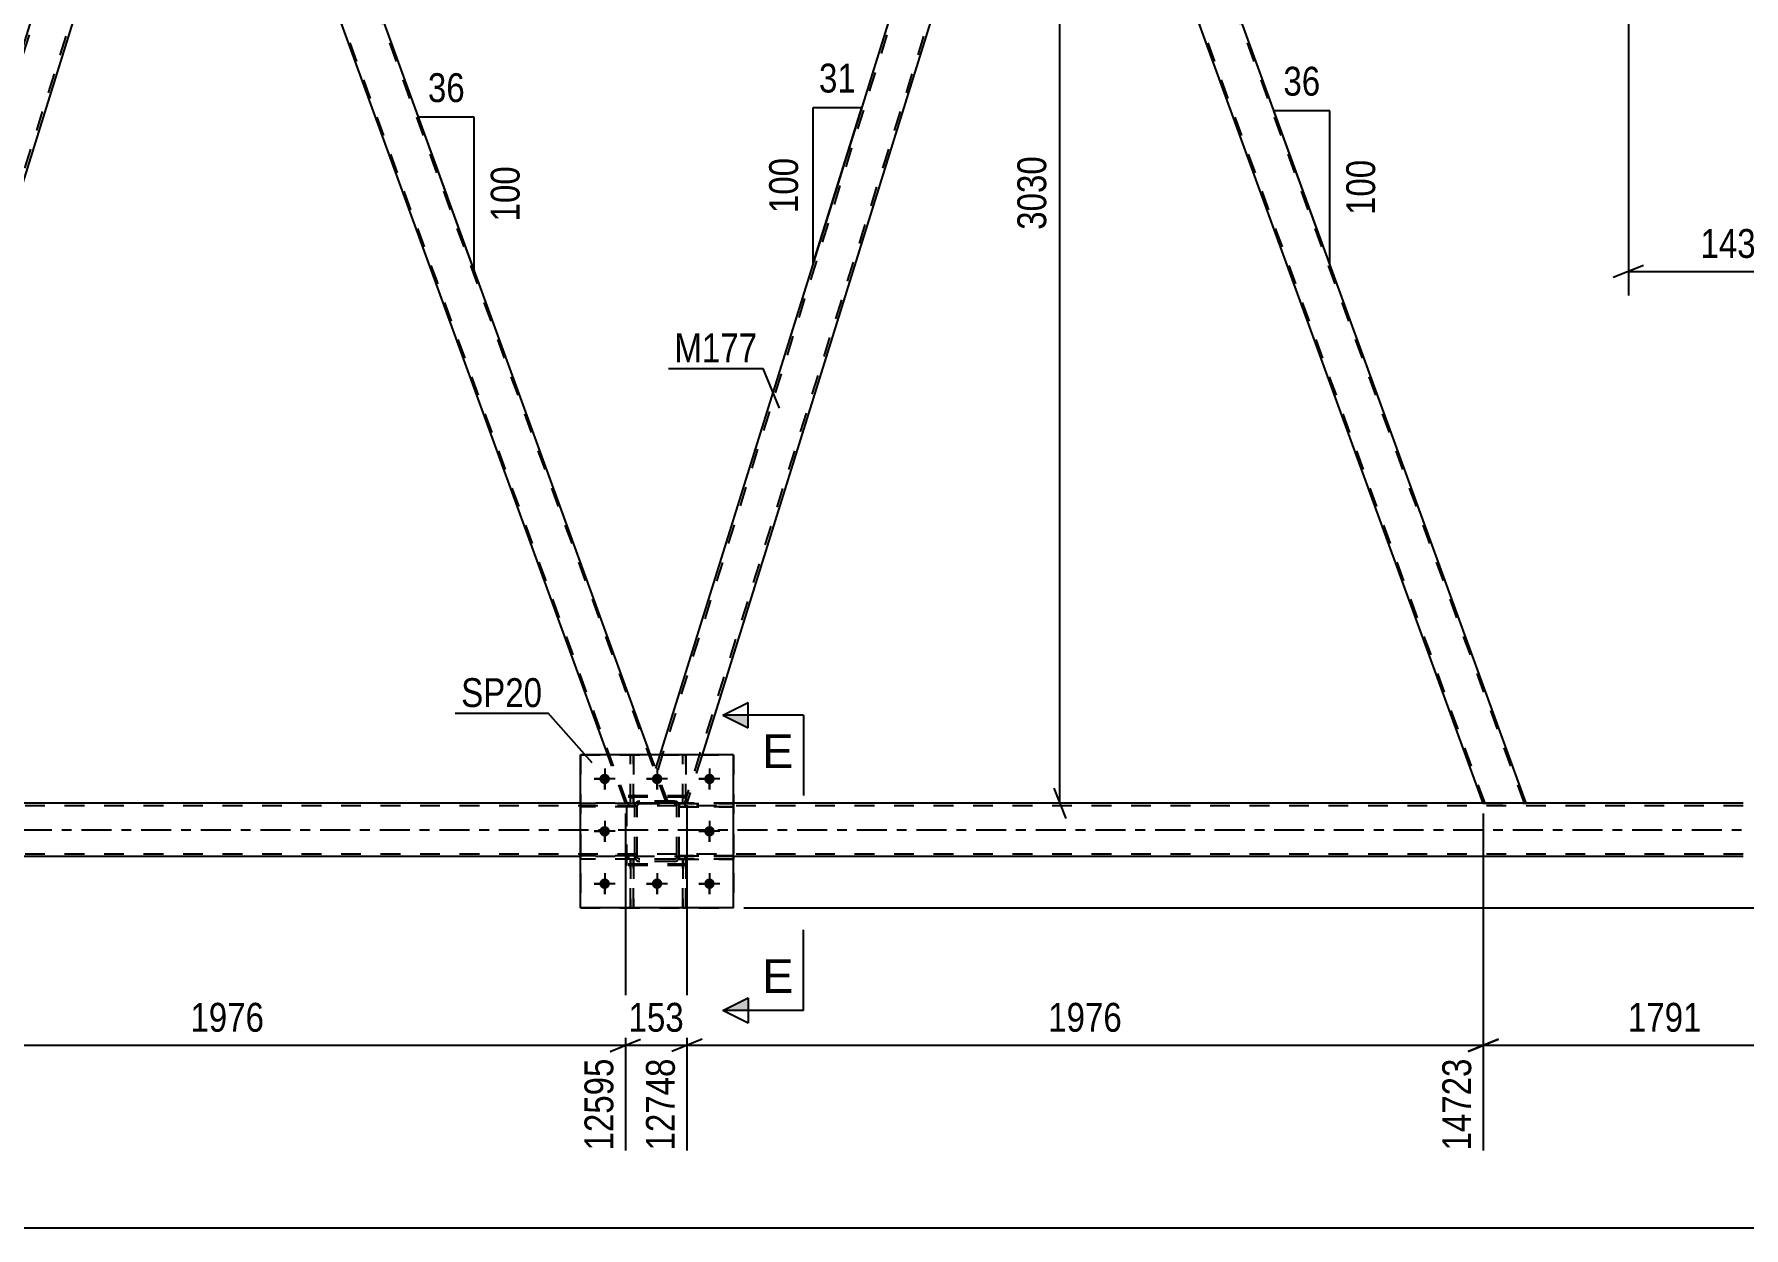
# Model space of a CAD drawing. Header units: millimetres. Extents: x -97 to 744, y -428 to 166.
# Drawn here: x 481.8 to 651.4, y -165.4 to -46.8 of the extents above; entities that cross this region are included whole.
import ezdxf

# ---------------------------------------------------------------- set-up
doc = ezdxf.new("R2010")
doc.units = ezdxf.units.MM
doc.linetypes.add('DXK_LINE_DOT2', pattern=[3.9198, 1.9599, -1.9599])
doc.linetypes.add('DXK_LINE_DOT3', pattern=[5.9187, 2.979, -0.9799, 0.9799, -0.9799])
doc.styles.add('Arial', font='ARIAL.TTF', dxfattribs={"height": 0.2})
doc.styles.add('Arial Narrow', font='ARIALN.TTF', dxfattribs={"height": 0.2})

# ---------------------------------------------------------------- blocks, each defined once
blk = doc.blocks.new('Part-814185529-3878 - 3717')
at = {"color": 7, "linetype": 'DXK_LINE_DOT2'}
for p, q in [((540.92, -123.25), (540.92, -118.4)), ((540.92, -118.4), (541.24, -118.4)), ((541.24, -118.4), (541.24, -123.25)), ((540.92, -122.65), (541.24, -122.65)), ((541.24, -123.25), (540.92, -123.25))]:
    blk.add_line(p, q, dxfattribs=at)
blk = doc.blocks.new('Bolt-814185529-3835 - 3717')
at = {"color": 1, "linetype": 'Continuous'}
for p, q in [((538.37, -119.76), (538.37, -120.46)), ((543.57, -119.76), (543.57, -120.46)), ((548.77, -119.76), (548.77, -120.46)), ((537.33, -120.8), (538.02, -120.8)), ((538.37, -121.84), (538.37, -121.15)), ((539.41, -120.8), (538.72, -120.8)), ((542.53, -120.8), (543.22, -120.8)), ((543.57, -121.84), (543.57, -121.15)), ((544.61, -120.8), (543.92, -120.8)), ((547.73, -120.8), (548.42, -120.8)), ((548.77, -121.84), (548.77, -121.15)), ((549.81, -120.8), (549.12, -120.8)), ((538.37, -124.96), (538.37, -125.66)), ((548.77, -124.96), (548.77, -125.66)), ((537.33, -126), (538.02, -126)), ((538.37, -127.04), (538.37, -126.35)), ((539.41, -126), (538.72, -126)), ((547.73, -126), (548.42, -126)), ((548.77, -127.04), (548.77, -126.35)), ((549.81, -126), (549.12, -126)), ((538.37, -130.16), (538.37, -130.86)), ((543.57, -130.16), (543.57, -130.86)), ((548.77, -130.16), (548.77, -130.86)), ((537.33, -131.2), (538.02, -131.2)), ((538.37, -132.24), (538.37, -131.55)), ((539.41, -131.2), (538.72, -131.2)), ((542.53, -131.2), (543.22, -131.2)), ((543.57, -132.24), (543.57, -131.55)), ((544.61, -131.2), (543.92, -131.2)), ((547.73, -131.2), (548.42, -131.2)), ((548.77, -132.24), (548.77, -131.55)), ((549.81, -131.2), (549.12, -131.2))]:
    blk.add_line(p, q, dxfattribs=at)
blk = doc.blocks.new('Bolt-814185529-3836 - 3717')
at = {"linetype": 'Continuous'}
for points in [[(538.89, -120.8, -1), (537.85, -120.8, -1)], [(544.09, -120.8, -1), (543.05, -120.8, -1)], [(549.29, -120.8, -1), (548.25, -120.8, -1)], [(538.89, -126, -1), (537.85, -126, -1)], [(549.29, -126, -1), (548.25, -126, -1)], [(538.89, -131.2, -1), (537.85, -131.2, -1)], [(544.09, -131.2, -1), (543.05, -131.2, -1)], [(549.29, -131.2, -1), (548.25, -131.2, -1)]]:
    blk.add_hatch(color=1, dxfattribs=at).paths.add_polyline_path(points)
at = {"color": 1, "linetype": 'Continuous'}
for p, q in [((538.37, -119.76), (538.37, -121.84)), ((543.57, -119.76), (543.57, -121.84)), ((548.77, -119.76), (548.77, -121.84)), ((539.41, -120.8), (537.33, -120.8)), ((544.61, -120.8), (542.53, -120.8)), ((549.81, -120.8), (547.73, -120.8)), ((538.37, -124.96), (538.37, -127.04)), ((548.77, -124.96), (548.77, -127.04)), ((539.41, -126), (537.33, -126)), ((549.81, -126), (547.73, -126)), ((538.37, -130.16), (538.37, -132.24)), ((543.57, -130.16), (543.57, -132.24)), ((548.77, -130.16), (548.77, -132.24)), ((539.41, -131.2), (537.33, -131.2)), ((544.61, -131.2), (542.53, -131.2)), ((549.81, -131.2), (547.73, -131.2))]:
    blk.add_line(p, q, dxfattribs=at)
blk = doc.blocks.new('Part-814185529-3839 - 3717')
at = {"color": 7, "linetype": 'DXK_LINE_DOT2'}
for p, q in [((546.44, -128.77), (546.12, -128.77)), ((546.12, -128.77), (546.12, -133.6)), ((546.44, -133.6), (546.44, -128.77)), ((546.12, -129.37), (546.44, -129.37)), ((546.12, -133.6), (546.44, -133.6))]:
    blk.add_line(p, q, dxfattribs=at)
blk = doc.blocks.new('Part-814185529-3869 - 3717')
at = {"color": 7, "linetype": 'DXK_LINE_DOT2'}
for p, q in [((546.12, -133.6), (546.12, -128.77)), ((546.12, -128.77), (546.44, -128.77)), ((546.44, -128.77), (546.44, -133.6)), ((546.12, -129.37), (546.44, -129.37)), ((546.44, -133.6), (546.12, -133.6))]:
    blk.add_line(p, q, dxfattribs=at)
blk = doc.blocks.new('Part-814185529-3872 - 3717')
at = {"color": 7, "linetype": 'DXK_LINE_DOT2'}
for p, q in [((540.92, -133.6), (540.92, -128.77)), ((540.92, -128.77), (541.24, -128.77)), ((541.24, -128.77), (541.24, -133.6)), ((540.92, -129.37), (541.24, -129.37)), ((541.24, -133.6), (540.92, -133.6))]:
    blk.add_line(p, q, dxfattribs=at)
blk = doc.blocks.new('Part-814185529-3875 - 3717')
at = {"color": 7, "linetype": 'DXK_LINE_DOT2'}
for p, q in [((546.12, -123.25), (546.12, -118.4)), ((546.12, -118.4), (546.44, -118.4)), ((546.44, -118.4), (546.44, -123.25)), ((546.12, -122.65), (546.44, -122.65)), ((546.44, -123.25), (546.12, -123.25))]:
    blk.add_line(p, q, dxfattribs=at)
blk = doc.blocks.new('Part-814185529-3891 - 3717')
at = {"color": 7, "linetype": 'DXK_LINE_DOT2'}
for p, q in [((541.37, -123.48), (541.41, -123.3)), ((541.41, -123.3), (541.37, -123.48)), ((541.37, -128.52), (541.37, -123.48)), ((541.61, -123.48), (541.63, -123.39)), ((541.61, -128.52), (541.61, -123.48)), ((541.63, -123.39), (541.68, -123.31)), ((541.67, -123.04), (541.85, -123)), ((541.85, -123), (541.67, -123.04)), ((541.68, -123.31), (541.76, -123.26)), ((541.76, -123.26), (541.85, -123.24)), ((545.29, -123), (541.85, -123)), ((541.85, -123.24), (545.29, -123.24)), ((545.29, -123), (545.47, -123.04)), ((545.47, -123.04), (545.29, -123)), ((545.29, -123.24), (545.38, -123.26)), ((545.38, -123.26), (545.46, -123.31)), ((545.46, -123.31), (545.51, -123.39)), ((545.51, -123.39), (545.53, -123.48)), ((545.53, -128.52), (545.53, -123.48)), ((545.73, -123.3), (545.77, -123.48)), ((545.77, -123.48), (545.73, -123.3)), ((545.77, -128.52), (545.77, -123.48)), ((541.41, -128.71), (541.37, -128.52)), ((541.37, -128.52), (541.41, -128.71)), ((541.63, -128.62), (541.61, -128.52)), ((541.68, -128.69), (541.63, -128.62)), ((541.76, -128.75), (541.68, -128.69)), ((541.85, -128.76), (541.76, -128.75)), ((545.29, -128.76), (541.85, -128.76)), ((545.38, -128.75), (545.29, -128.76)), ((545.46, -128.69), (545.38, -128.75)), ((545.51, -128.62), (545.46, -128.69)), ((545.53, -128.52), (545.51, -128.62)), ((545.77, -128.52), (545.73, -128.71)), ((545.73, -128.71), (545.77, -128.52)), ((541.85, -129), (541.67, -128.97)), ((541.67, -128.97), (541.85, -129)), ((545.29, -129), (541.85, -129)), ((545.47, -128.97), (545.29, -129)), ((545.29, -129), (545.47, -128.97))]:
    blk.add_line(p, q, dxfattribs=at)
at = {"color": 7, "linetype": 'DXK_LINE_DOT3'}
blk.add_line((543.57, -126), (543.57, -126), dxfattribs=at)
at = {"color": 7, "linetype": 'DXK_LINE_DOT2'}
for centre, start, end in [((541.85, -123.48), 112.5, 157.5), ((541.85, -123.48), 112.5, 157.5), ((545.29, -123.48), 22.5, 67.5), ((545.29, -123.48), 22.5, 67.5), ((541.85, -128.52), 202.5, 247.5), ((541.85, -128.52), 202.5, 247.5), ((545.29, -128.52), 292.5, 337.5), ((545.29, -128.52), 292.5, 337.5)]:
    blk.add_arc(centre, 0.48, start, end, dxfattribs=at)
blk = doc.blocks.new('Part-814185529-3923 - 3717')
at = {"color": 7, "linetype": 'DXK_LINE_DOT2'}
for p, q in [((541.37, -128.44), (535.97, -128.44)), ((535.97, -128.44), (535.97, -128.76)), ((541.37, -128.76), (535.97, -128.76)), ((540.77, -128.76), (540.77, -128.44)), ((541.37, -128.76), (541.37, -128.44))]:
    blk.add_line(p, q, dxfattribs=at)
blk = doc.blocks.new('Part-814185529-3957 - 3717')
at = {"color": 7, "linetype": 'DXK_LINE_DOT2'}
for p, q in [((651.37, -123.46), (36.63, -123.46)), ((551.17, -123.22), (535.97, -123.22)), ((651.37, -128.26), (36.63, -128.26)), ((551.17, -128.5), (535.97, -128.5))]:
    blk.add_line(p, q, dxfattribs=at)
at = {"color": 2, "linetype": 'Continuous'}
for p, q in [((535.97, -123.22), (380.9, -123.22)), ((651.37, -123.22), (551.17, -123.22)), ((535.97, -128.5), (380.9, -128.5)), ((651.37, -128.5), (551.17, -128.5))]:
    blk.add_line(p, q, dxfattribs=at)
at = {"color": 7, "linetype": 'DXK_LINE_DOT3'}
blk.add_line((36.63, -125.86), (651.37, -125.86), dxfattribs=at)
blk = doc.blocks.new('Part-814185529-3959 - 3717')
at = {"color": 7, "linetype": 'DXK_LINE_DOT2'}
for p, q in [((541.37, -123.48), (541.41, -123.3)), ((541.41, -123.3), (541.37, -123.48)), ((541.37, -128.52), (541.37, -123.48)), ((541.61, -123.48), (541.63, -123.39)), ((541.61, -128.52), (541.61, -123.48)), ((541.63, -123.39), (541.68, -123.31)), ((541.67, -123.04), (541.85, -123)), ((541.85, -123), (541.67, -123.04)), ((541.68, -123.31), (541.76, -123.26)), ((541.76, -123.26), (541.85, -123.24)), ((545.29, -123), (541.85, -123)), ((541.85, -123.24), (545.29, -123.24)), ((545.29, -123), (545.47, -123.04)), ((545.47, -123.04), (545.29, -123)), ((545.29, -123.24), (545.38, -123.26)), ((545.38, -123.26), (545.46, -123.31)), ((545.46, -123.31), (545.51, -123.39)), ((545.51, -123.39), (545.53, -123.48)), ((545.53, -128.52), (545.53, -123.48)), ((545.73, -123.3), (545.77, -123.48)), ((545.77, -123.48), (545.73, -123.3)), ((545.77, -128.52), (545.77, -123.48)), ((541.41, -128.71), (541.37, -128.52)), ((541.37, -128.52), (541.41, -128.71)), ((541.63, -128.62), (541.61, -128.52)), ((541.68, -128.69), (541.63, -128.62)), ((541.76, -128.75), (541.68, -128.69)), ((541.85, -128.76), (541.76, -128.75)), ((545.29, -128.76), (541.85, -128.76)), ((545.38, -128.75), (545.29, -128.76)), ((545.46, -128.69), (545.38, -128.75)), ((545.51, -128.62), (545.46, -128.69)), ((545.53, -128.52), (545.51, -128.62)), ((545.77, -128.52), (545.73, -128.71)), ((545.73, -128.71), (545.77, -128.52)), ((541.85, -129), (541.67, -128.97)), ((541.67, -128.97), (541.85, -129)), ((545.29, -129), (541.85, -129)), ((545.47, -128.97), (545.29, -129)), ((545.29, -129), (545.47, -128.97))]:
    blk.add_line(p, q, dxfattribs=at)
at = {"color": 7, "linetype": 'DXK_LINE_DOT3'}
blk.add_line((543.57, -126), (543.57, -126), dxfattribs=at)
at = {"color": 7, "linetype": 'DXK_LINE_DOT2'}
for centre, start, end in [((541.85, -123.48), 112.5, 157.5), ((541.85, -123.48), 112.5, 157.5), ((545.29, -123.48), 22.5, 67.5), ((545.29, -123.48), 22.5, 67.5), ((541.85, -128.52), 202.5, 247.5), ((541.85, -128.52), 202.5, 247.5), ((545.29, -128.52), 292.5, 337.5), ((545.29, -128.52), 292.5, 337.5)]:
    blk.add_arc(centre, 0.48, start, end, dxfattribs=at)
blk = doc.blocks.new('Part-814185529-3960 - 3717')
at = {"color": 7, "linetype": 'DXK_LINE_DOT2'}
for p, q in [((546.57, -122.47), (540.57, -122.47)), ((540.57, -129.27), (540.57, -122.47)), ((546.57, -129.27), (546.57, -122.47)), ((546.57, -129.27), (540.57, -129.27))]:
    blk.add_line(p, q, dxfattribs=at)
blk = doc.blocks.new('Part-814185529-3961 - 3717')
at = {"color": 7, "linetype": 'DXK_LINE_DOT2'}
for p, q in [((546.57, -122.6), (540.57, -122.6)), ((540.57, -129.4), (540.57, -122.6)), ((546.57, -129.4), (546.57, -122.6)), ((546.57, -129.4), (540.57, -129.4))]:
    blk.add_line(p, q, dxfattribs=at)
blk = doc.blocks.new('Part-814185529-3982 - 3717')
at = {"color": 2, "linetype": 'Continuous'}
for p, q in [((494.99, -2), (458.29, -119.75)), ((496.31, -2), (494.99, -2)), ((497.84, -6.2), (496.31, -2)), ((497.86, -6.25), (461.4, -123.22)), ((459.55, -123.22), (458.31, -119.8))]:
    blk.add_line(p, q, dxfattribs=at)
at = {"color": 7, "linetype": 'DXK_LINE_DOT2'}
for p, q in [((495.24, -2), (458.43, -120.12)), ((497.72, -5.88), (461.15, -123.22)), ((497.86, -6.25), (497.84, -6.2)), ((497.86, -6.25), (497.84, -6.2)), ((458.29, -119.75), (458.31, -119.8)), ((461.4, -123.22), (459.55, -123.22))]:
    blk.add_line(p, q, dxfattribs=at)
blk = doc.blocks.new('Part-814185529-3987 - 3717')
at = {"color": 2, "linetype": 'Continuous'}
for p, q in [((585.7, -2), (581.44, -2)), ((629.82, -123.22), (585.7, -2)), ((625.56, -123.22), (582.97, -6.2))]:
    blk.add_line(p, q, dxfattribs=at)
at = {"color": 7, "linetype": 'DXK_LINE_DOT2'}
for p, q in [((581.44, -2), (582.97, -6.2)), ((625.74, -123.22), (581.61, -2)), ((629.65, -123.22), (585.53, -2)), ((625.56, -123.22), (629.82, -123.22))]:
    blk.add_line(p, q, dxfattribs=at)
blk = doc.blocks.new('Part-814185529-3997 - 3717')
at = {"color": 7, "linetype": 'DXK_LINE_DOT2'}
for p, q in [((580.38, -2), (543.56, -120.12)), ((582.86, -5.88), (546.28, -123.22)), ((582.99, -6.25), (582.97, -6.2)), ((582.99, -6.25), (582.97, -6.2)), ((543.84, -118.4), (543.42, -119.75)), ((548.03, -118.4), (546.53, -123.22)), ((544.69, -123.22), (543.42, -119.75)), ((546.53, -123.22), (544.69, -123.22))]:
    blk.add_line(p, q, dxfattribs=at)
at = {"color": 2, "linetype": 'Continuous'}
for p, q in [((580.13, -2), (543.84, -118.4)), ((581.44, -2), (580.13, -2)), ((582.97, -6.2), (581.44, -2)), ((582.99, -6.25), (548.03, -118.4))]:
    blk.add_line(p, q, dxfattribs=at)
blk = doc.blocks.new('Part-814185529-4002 - 3717')
at = {"color": 2, "linetype": 'Continuous'}
for p, q in [((500.57, -2), (496.31, -2)), ((542.93, -118.4), (500.57, -2)), ((538.68, -118.4), (497.84, -6.2))]:
    blk.add_line(p, q, dxfattribs=at)
at = {"color": 7, "linetype": 'DXK_LINE_DOT2'}
for p, q in [((496.31, -2), (497.84, -6.2)), ((540.6, -123.22), (496.48, -2)), ((544.52, -123.22), (500.4, -2)), ((540.43, -123.22), (538.68, -118.4)), ((544.69, -123.22), (542.93, -118.4)), ((544.69, -123.22), (540.43, -123.22))]:
    blk.add_line(p, q, dxfattribs=at)
blk = doc.blocks.new('Part-814185529-4003 - 3717')
at = {"color": 7, "linetype": 'DXK_LINE_DOT2'}
for p, q in [((541.37, -123.24), (535.97, -123.24)), ((535.97, -123.24), (535.97, -123.56)), ((541.37, -123.56), (535.97, -123.56)), ((540.77, -123.56), (540.77, -123.24)), ((541.37, -123.56), (541.37, -123.24))]:
    blk.add_line(p, q, dxfattribs=at)
blk = doc.blocks.new('Part-814185529-4010 - 3717')
at = {"color": 7, "linetype": 'DXK_LINE_DOT2'}
for p, q in [((545.77, -128.76), (545.77, -128.44)), ((545.77, -128.44), (551.17, -128.44)), ((551.17, -128.76), (545.77, -128.76)), ((546.37, -128.76), (546.37, -128.44)), ((551.17, -128.44), (551.17, -128.76))]:
    blk.add_line(p, q, dxfattribs=at)
blk = doc.blocks.new('Part-814185529-4011 - 3717')
at = {"color": 7, "linetype": 'DXK_LINE_DOT2'}
for p, q in [((535.97, -118.4), (551.17, -118.4)), ((535.97, -118.4), (535.97, -133.6)), ((551.17, -118.4), (551.17, -133.6)), ((535.97, -133.6), (551.17, -133.6))]:
    blk.add_line(p, q, dxfattribs=at)
blk = doc.blocks.new('Part-814185529-4016 - 3717')
at = {"color": 2, "linetype": 'Continuous'}
for p, q in [((551.17, -118.4), (535.97, -118.4)), ((535.97, -133.6), (535.97, -118.4)), ((551.17, -133.6), (551.17, -118.4)), ((551.17, -133.6), (535.97, -133.6))]:
    blk.add_line(p, q, dxfattribs=at)
blk = doc.blocks.new('Part-814185529-4017 - 3717')
at = {"color": 7, "linetype": 'DXK_LINE_DOT2'}
for p, q in [((545.77, -123.56), (545.77, -123.24)), ((545.77, -123.24), (551.17, -123.24)), ((551.17, -123.56), (545.77, -123.56)), ((546.37, -123.56), (546.37, -123.24)), ((551.17, -123.24), (551.17, -123.56))]:
    blk.add_line(p, q, dxfattribs=at)
blk = doc.blocks.new('Part-814185529-4022 - 3717')
at = {"color": 7, "linetype": 'DXK_LINE_DOT2'}
for p, q in [((541.37, -123.24), (535.97, -123.24)), ((535.97, -123.56), (535.97, -123.24)), ((541.37, -123.56), (535.97, -123.56)), ((540.77, -123.56), (540.77, -123.24)), ((541.37, -123.24), (541.37, -123.56))]:
    blk.add_line(p, q, dxfattribs=at)
blk = doc.blocks.new('Part-814185529-4023 - 3717')
at = {"color": 7, "linetype": 'DXK_LINE_DOT2'}
for p, q in [((541.37, -128.44), (535.97, -128.44)), ((535.97, -128.76), (535.97, -128.44)), ((541.37, -128.76), (535.97, -128.76)), ((540.77, -128.76), (540.77, -128.44)), ((541.37, -128.44), (541.37, -128.76))]:
    blk.add_line(p, q, dxfattribs=at)
blk = doc.blocks.new('Part-814185529-4026 - 3717')
at = {"color": 2, "linetype": 'Continuous'}
for p, q in [((540.92, -118.4), (540.92, -118.4)), ((541.24, -118.4), (540.92, -118.4)), ((541.24, -118.4), (541.24, -118.4))]:
    blk.add_line(p, q, dxfattribs=at)
at = {"color": 7, "linetype": 'DXK_LINE_DOT2'}
for p, q in [((540.92, -123.25), (540.92, -118.4)), ((541.24, -123.25), (541.24, -118.4)), ((540.92, -122.65), (541.24, -122.65)), ((541.24, -123.25), (540.92, -123.25))]:
    blk.add_line(p, q, dxfattribs=at)
blk = doc.blocks.new('Part-814185529-4029 - 3717')
at = {"color": 2, "linetype": 'Continuous'}
for p, q in [((546.12, -118.4), (546.12, -118.4)), ((546.44, -118.4), (546.12, -118.4)), ((546.44, -118.4), (546.44, -118.4))]:
    blk.add_line(p, q, dxfattribs=at)
at = {"color": 7, "linetype": 'DXK_LINE_DOT2'}
for p, q in [((546.12, -123.25), (546.12, -118.4)), ((546.44, -123.25), (546.44, -118.4)), ((546.12, -122.65), (546.44, -122.65)), ((546.44, -123.25), (546.12, -123.25))]:
    blk.add_line(p, q, dxfattribs=at)
blk = doc.blocks.new('Part-814185529-4032 - 3717')
at = {"color": 7, "linetype": 'DXK_LINE_DOT2'}
for p, q in [((541.24, -128.77), (540.92, -128.77)), ((540.92, -128.77), (540.92, -133.6)), ((541.24, -133.6), (541.24, -128.77)), ((540.92, -129.37), (541.24, -129.37)), ((540.92, -133.6), (541.24, -133.6))]:
    blk.add_line(p, q, dxfattribs=at)
blk = doc.blocks.new('Part-814185529-4033 - 3717')
at = {"color": 7, "linetype": 'DXK_LINE_DOT2'}
for p, q in [((551.17, -123.24), (545.77, -123.24)), ((545.77, -123.24), (545.77, -123.56)), ((545.77, -123.56), (551.17, -123.56)), ((546.37, -123.56), (546.37, -123.24)), ((551.17, -123.56), (551.17, -123.24))]:
    blk.add_line(p, q, dxfattribs=at)
blk = doc.blocks.new('Part-814185529-4034 - 3717')
at = {"color": 7, "linetype": 'DXK_LINE_DOT2'}
for p, q in [((551.17, -128.44), (545.77, -128.44)), ((545.77, -128.44), (545.77, -128.76)), ((545.77, -128.76), (551.17, -128.76)), ((546.37, -128.76), (546.37, -128.44)), ((551.17, -128.76), (551.17, -128.44))]:
    blk.add_line(p, q, dxfattribs=at)
blk = doc.blocks.new('AngleDimension-814185529-12927 - 3717')
at = {"color": 7, "linetype": 'Continuous'}
for p, q in [((609.72, -68), (604.79, -54.45)), ((610.33, -54.45), (604.79, -54.45)), ((610.33, -69.67), (604.79, -54.45)), ((610.33, -69.67), (610.33, -54.45))]:
    blk.add_line(p, q, dxfattribs=at)
at = {"color": 0}
for points in [[(609.99, -53.55), (609.99, -49.35), (605.13, -49.35), (605.13, -53.55)], [(615.43, -58.72), (611.23, -58.72), (611.23, -65.4), (615.43, -65.4)]]:
    blk.add_wipeout(points, dxfattribs=at)
at = {"color": 3, "style": 'Arial Narrow'}
blk.add_text('36', height=2.863, dxfattribs=at).set_placement((605.73, -52.95))
blk.add_text('100', height=2.863, rotation=90.0002, dxfattribs=at).set_placement((614.83, -64.8))
blk = doc.blocks.new('StraightDimension-814185529-4744 - 3717')
at = {"color": 7, "linetype": 'Continuous'}
for p, q in [((461.4, -124.22), (461.4, -157.69)), ((540.43, -124.22), (540.43, -157.69)), ((462.9, -146.65), (459.9, -147.85)), ((461.4, -147.25), (540.43, -147.25)), ((538.93, -147.85), (541.93, -146.65))]:
    blk.add_line(p, q, dxfattribs=at)
at = {"color": 0}
blk.add_wipeout([(505.17, -146.5), (505.17, -142.3), (496.66, -142.3), (496.66, -146.5)], dxfattribs=at)
at = {"color": 0, "linetype": 'Continuous'}
blk.add_wipeout([(539.83, -147.95), (535.63, -147.95), (535.63, -158.29), (539.83, -158.29)], dxfattribs=at)
at = {"color": 3, "style": 'Arial Narrow'}
blk.add_text('1976', height=2.863, dxfattribs=at).set_placement((497.26, -145.9))
at = {"color": 3, "linetype": 'Continuous', "style": 'Arial Narrow'}
blk.add_text('12595', height=2.863, rotation=90.0002, dxfattribs=at).set_placement((539.23, -157.69))
blk = doc.blocks.new('StraightDimension-814185529-4539 - 3717')
at = {"color": 7, "linetype": 'Continuous'}
for p, q in [((546.53, -124.22), (546.53, -157.69)), ((625.56, -124.22), (625.56, -157.69)), ((548.03, -146.65), (545.03, -147.85)), ((546.53, -147.25), (625.56, -147.25)), ((624.06, -147.85), (627.06, -146.65))]:
    blk.add_line(p, q, dxfattribs=at)
at = {"color": 0}
blk.add_wipeout([(590.3, -146.5), (590.3, -142.3), (581.79, -142.3), (581.79, -146.5)], dxfattribs=at)
at = {"color": 0, "linetype": 'Continuous'}
blk.add_wipeout([(624.96, -147.95), (620.76, -147.95), (620.76, -158.29), (624.96, -158.29)], dxfattribs=at)
at = {"color": 3, "style": 'Arial Narrow'}
blk.add_text('1976', height=2.863, dxfattribs=at).set_placement((582.39, -145.9))
at = {"color": 3, "linetype": 'Continuous', "style": 'Arial Narrow'}
blk.add_text('14723', height=2.863, rotation=90.0002, dxfattribs=at).set_placement((624.36, -157.69))
blk = doc.blocks.new('StraightDimension-814185529-4783 - 3717')
at = {"color": 7, "linetype": 'Continuous'}
blk.add_line((-0.64, -165.37), (662.23, -165.37), dxfattribs=at)
blk = doc.blocks.new('StraightDimension-814185529-5109 - 3717')
at = {"color": 7, "linetype": 'Continuous'}
for p, q in [((685.96, 9.3), (684.76, 12.3)), ((638.33, 10.8), (687.76, 10.8)), ((685.36, -133.6), (685.36, 10.8)), ((684.76, -132.1), (685.96, -135.1)), ((552.17, -133.6), (687.76, -133.6))]:
    blk.add_line(p, q, dxfattribs=at)
at = {"color": 0}
blk.add_wipeout([(684.61, -57.15), (680.41, -57.15), (680.41, -65.66), (684.61, -65.66)], dxfattribs=at)
at = {"color": 3, "style": 'Arial Narrow'}
blk.add_text('3610', height=2.863, rotation=90.0002, dxfattribs=at).set_placement((684.01, -65.06))
blk = doc.blocks.new('StraightDimension-814185529-4499 - 3717')
at = {"color": 7, "linetype": 'Continuous'}
for p, q in [((641.61, 0), (681.39, 0)), ((679.59, -1.5), (678.39, 1.5)), ((678.99, -125.86), (678.99, 0)), ((678.39, -124.36), (679.59, -127.36)), ((663.23, -125.86), (681.39, -125.86))]:
    blk.add_line(p, q, dxfattribs=at)
at = {"color": 0}
blk.add_wipeout([(678.24, -58.67), (674.04, -58.67), (674.04, -67.19), (678.24, -67.19)], dxfattribs=at)
at = {"color": 3, "style": 'Arial Narrow'}
blk.add_text('3146', height=2.863, rotation=90.0002, dxfattribs=at).set_placement((677.64, -66.59))
blk = doc.blocks.new('AngleDimension-814185529-12913 - 3717')
at = {"color": 7, "linetype": 'Continuous'}
for p, q in [((559.06, -54.14), (563.88, -54.14)), ((559.06, -69.6), (563.88, -54.14)), ((559.06, -69.6), (559.06, -54.14)), ((562.85, -57.42), (563.88, -54.14))]:
    blk.add_line(p, q, dxfattribs=at)
at = {"color": 0}
for points in [[(563.89, -53.24), (563.89, -49.04), (559.04, -49.04), (559.04, -53.24)], [(558.16, -58.53), (553.96, -58.53), (553.96, -65.21), (558.16, -65.21)]]:
    blk.add_wipeout(points, dxfattribs=at)
at = {"color": 3, "style": 'Arial Narrow'}
blk.add_text('31', height=2.863, dxfattribs=at).set_placement((559.64, -52.64))
blk.add_text('100', height=2.863, rotation=90.0002, dxfattribs=at).set_placement((557.56, -64.61))
blk = doc.blocks.new('StraightDimension-814185529-4225 - 3717')
at = {"color": 7, "linetype": 'Continuous'}
for p, q in [((584.14, -3.5), (582.94, -0.5)), ((602.67, -2), (580.69, -2)), ((583.54, -123.22), (583.54, -2)), ((582.94, -121.72), (584.14, -124.72)), ((601.81, -123.22), (580.69, -123.22))]:
    blk.add_line(p, q, dxfattribs=at)
at = {"color": 0}
blk.add_wipeout([(582.79, -58.35), (578.59, -58.35), (578.59, -66.87), (582.79, -66.87)], dxfattribs=at)
at = {"color": 3, "style": 'Arial Narrow'}
blk.add_text('3030', height=2.863, rotation=90.0002, dxfattribs=at).set_placement((582.19, -66.27))
blk = doc.blocks.new('AngleDimension-814185529-4335 - 3717')
at = {"color": 7, "linetype": 'Continuous'}
for p, q in [((522.79, -63.05), (519.89, -55.09)), ((525.43, -55.09), (519.89, -55.09)), ((525.43, -70.31), (519.89, -55.09)), ((525.43, -70.31), (525.43, -55.09))]:
    blk.add_line(p, q, dxfattribs=at)
at = {"color": 0}
for points in [[(525.09, -54.19), (525.09, -49.99), (520.23, -49.99), (520.23, -54.19)], [(530.53, -59.36), (526.33, -59.36), (526.33, -66.04), (530.53, -66.04)]]:
    blk.add_wipeout(points, dxfattribs=at)
at = {"color": 3, "style": 'Arial Narrow'}
blk.add_text('36', height=2.863, dxfattribs=at).set_placement((520.83, -53.59))
blk.add_text('100', height=2.863, rotation=90.0002, dxfattribs=at).set_placement((529.93, -65.44))
blk = doc.blocks.new('StraightDimension-814185529-4527 - 3717')
at = {"color": 7, "linetype": 'Continuous'}
for p, q in [((625.56, -124.22), (625.56, -157.69)), ((661.59, -129.5), (661.59, -157.69)), ((627.06, -146.65), (624.06, -147.85)), ((625.56, -147.25), (661.59, -147.25)), ((660.09, -147.85), (663.09, -146.65))]:
    blk.add_line(p, q, dxfattribs=at)
at = {"color": 0}
blk.add_wipeout([(647.83, -146.5), (647.83, -142.3), (639.32, -142.3), (639.32, -146.5)], dxfattribs=at)
at = {"color": 0, "linetype": 'Continuous'}
blk.add_wipeout([(660.99, -147.95), (656.79, -147.95), (656.79, -158.29), (660.99, -158.29)], dxfattribs=at)
at = {"color": 3, "style": 'Arial Narrow'}
blk.add_text('1791', height=2.863, dxfattribs=at).set_placement((639.92, -145.9))
at = {"color": 3, "linetype": 'Continuous', "style": 'Arial Narrow'}
blk.add_text('16515', height=2.863, rotation=90.0002, dxfattribs=at).set_placement((660.39, -157.69))
blk = doc.blocks.new('StraightDimension-814185529-4763 - 3717')
at = {"color": 7, "linetype": 'Continuous'}
for p, q in [((540.43, -124.22), (540.43, -157.69)), ((546.53, -124.22), (546.53, -157.69)), ((538.93, -147.85), (541.93, -146.65)), ((540.43, -147.25), (546.53, -147.25)), ((548.03, -146.65), (545.03, -147.85))]:
    blk.add_line(p, q, dxfattribs=at)
at = {"color": 0}
blk.add_wipeout([(546.82, -146.5), (546.82, -142.3), (540.14, -142.3), (540.14, -146.5)], dxfattribs=at)
at = {"color": 0, "linetype": 'Continuous'}
blk.add_wipeout([(545.93, -147.95), (541.73, -147.95), (541.73, -158.29), (545.93, -158.29)], dxfattribs=at)
at = {"color": 3, "style": 'Arial Narrow'}
blk.add_text('153', height=2.863, dxfattribs=at).set_placement((540.74, -145.9))
at = {"color": 3, "linetype": 'Continuous', "style": 'Arial Narrow'}
blk.add_text('12748', height=2.863, rotation=90.0002, dxfattribs=at).set_placement((545.33, -157.69))
blk = doc.blocks.new('StraightDimension-814185529-4794 - 3717')
at = {"color": 7, "linetype": 'Continuous'}
for p, q in [((639.97, -3), (639.97, -72.81)), ((661.59, -122.22), (661.59, -67.56)), ((641.47, -69.81), (638.47, -71.01)), ((639.97, -70.41), (661.59, -70.41)), ((660.09, -71.01), (663.09, -69.81))]:
    blk.add_line(p, q, dxfattribs=at)
at = {"color": 0}
blk.add_wipeout([(655.04, -69.66), (655.04, -65.46), (646.52, -65.46), (646.52, -69.66)], dxfattribs=at)
at = {"color": 3, "style": 'Arial Narrow'}
blk.add_text('1431', height=2.863, dxfattribs=at).set_placement((647.12, -69.06))
blk = doc.blocks.new('Mark-814185529-3993 - 3717')
at = {"color": 0}
blk.add_wipeout([(553.51, -79.43), (553.51, -76.43), (545.29, -76.43), (545.29, -79.43)], dxfattribs=at)
blk.add_wipeout([(553.51, -79.43), (553.51, -76.43), (545.29, -76.43), (545.29, -79.43)], dxfattribs=at)
at = {"color": 30, "linetype": 'Continuous'}
for p in [(544.69, -80.03), (555.73, -84)]:
    blk.add_line(p, (554.11, -80.03), dxfattribs=at)
at = {"color": 3, "style": 'Arial Narrow'}
blk.add_text('M177', height=2.863, dxfattribs=at).set_placement((545.29, -79.43))
blk = doc.blocks.new('Mark-814185529-4012 - 3717')
at = {"color": 0}
blk.add_wipeout([(532.17, -113.66), (532.17, -110.66), (524.13, -110.66), (524.13, -113.66)], dxfattribs=at)
blk.add_wipeout([(532.17, -113.66), (532.17, -110.66), (524.13, -110.66), (524.13, -113.66)], dxfattribs=at)
at = {"color": 30, "linetype": 'Continuous'}
for p in [(523.53, -114.26), (537.12, -119.2)]:
    blk.add_line(p, (532.77, -114.26), dxfattribs=at)
at = {"color": 3, "style": 'Arial Narrow'}
blk.add_text('SP20', height=2.863, dxfattribs=at).set_placement((524.13, -113.66))
blk = doc.blocks.new('SectionMark-814185529-5359 - 3717')
at = {"linetype": 'Continuous'}
for points in [[(552.61, -114.46), (552.61, -115.71), (550.11, -114.46)], [(552.61, -142.54), (552.61, -143.79), (550.11, -143.79)]]:
    blk.add_hatch(color=6, dxfattribs=at).paths.add_polyline_path(points)
at = {"color": 6, "linetype": 'Continuous'}
for p, q in [((550.11, -114.46), (552.61, -113.21)), ((552.61, -115.71), (552.61, -113.21)), ((558.11, -114.46), (550.11, -114.46)), ((550.11, -114.46), (552.61, -115.71)), ((558.11, -114.46), (558.11, -122.46)), ((558.11, -143.79), (558.11, -135.79)), ((550.11, -143.79), (552.61, -142.54)), ((558.11, -143.79), (550.11, -143.79)), ((552.61, -145.04), (550.11, -143.79)), ((552.61, -142.54), (552.61, -145.04))]:
    blk.add_line(p, q, dxfattribs=at)
at = {"color": 0, "linetype": 'Continuous'}
for points in [[(557.11, -119.71), (557.11, -116.21), (554, -116.21), (554, -119.71)], [(557.11, -142.04), (557.11, -138.54), (554, -138.54), (554, -142.04)]]:
    blk.add_wipeout(points, dxfattribs=at)
at = {"color": 3, "linetype": 'Continuous', "style": 'Arial'}
for p in [(554, -119.71), (554, -142.04)]:
    blk.add_text('E', height=3.34, dxfattribs=at).set_placement(p)

msp = doc.modelspace()

# ---------------------------------------------------------------- block references
for name in ['Part-814185529-3982 - 3717', 'Part-814185529-4002 - 3717', 'Part-814185529-3997 - 3717', 'Part-814185529-3987 - 3717', 'Part-814185529-4011 - 3717', 'Part-814185529-4016 - 3717', 'Part-814185529-3878 - 3717', 'Part-814185529-4026 - 3717', 'Part-814185529-3875 - 3717', 'Part-814185529-4029 - 3717', 'Bolt-814185529-3835 - 3717', 'Bolt-814185529-3836 - 3717', 'Part-814185529-3957 - 3717', 'Part-814185529-4003 - 3717', 'Part-814185529-4022 - 3717', 'Part-814185529-3960 - 3717', 'Part-814185529-3961 - 3717', 'Part-814185529-3891 - 3717', 'Part-814185529-3959 - 3717', 'Part-814185529-4017 - 3717', 'Part-814185529-4033 - 3717', 'Part-814185529-3923 - 3717', 'Part-814185529-4023 - 3717', 'Part-814185529-3872 - 3717', 'Part-814185529-4032 - 3717', 'Part-814185529-4010 - 3717', 'Part-814185529-4034 - 3717', 'Part-814185529-3839 - 3717', 'Part-814185529-3869 - 3717']:
    msp.add_blockref(name, (0, 0))

# ---------------------------------------------------------------- next in the draw order: block references
for name in ['AngleDimension-814185529-12927 - 3717', 'StraightDimension-814185529-4744 - 3717', 'StraightDimension-814185529-4539 - 3717']:
    msp.add_blockref(name, (0, 0))

# ---------------------------------------------------------------- next in the draw order: block references
msp.add_blockref('StraightDimension-814185529-4783 - 3717', (0, 0))

# ---------------------------------------------------------------- next in the draw order: block references
for name in ['StraightDimension-814185529-5109 - 3717', 'AngleDimension-814185529-4335 - 3717', 'Mark-814185529-4012 - 3717', 'StraightDimension-814185529-4763 - 3717']:
    msp.add_blockref(name, (0, 0))

# ---------------------------------------------------------------- next in the draw order: block references
for name in ['StraightDimension-814185529-4499 - 3717', 'StraightDimension-814185529-4225 - 3717', 'AngleDimension-814185529-12913 - 3717', 'Mark-814185529-3993 - 3717', 'SectionMark-814185529-5359 - 3717']:
    msp.add_blockref(name, (0, 0))

# ---------------------------------------------------------------- next in the draw order: block references
for name in ['StraightDimension-814185529-4794 - 3717', 'StraightDimension-814185529-4527 - 3717']:
    msp.add_blockref(name, (0, 0))

doc.saveas('drawing.dxf')
